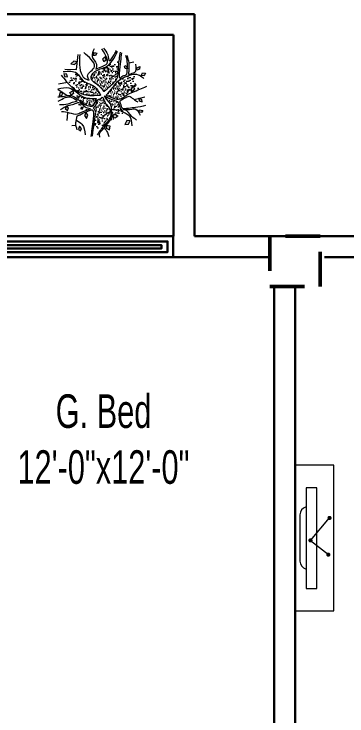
# Model space of a CAD drawing. Header units: inches. Extents: x 64086 to 138972, y -13497 to 16809.
# Drawn here: x 100226.5 to 100305.9, y -10471.1 to -10303.6 of the extents above; entities that cross this region are included whole.
import ezdxf

# ---------------------------------------------------------------- set-up
doc = ezdxf.new("R2010")
doc.units = ezdxf.units.IN
doc.header["$LTSCALE"] = 0.5
doc.header["$MEASUREMENT"] = 0
doc.linetypes.add('DASHED', pattern=[0.75, 0.5, -0.25])
doc.layers.get('0').update_dxf_attribs({"lineweight": 13})
for name, color, linetype, lineweight in [('Boundary', 6, 'DASHED', 50), ('DIM', 5, 'Continuous', 13), ('Light fixture', 5, 'Continuous', 13), ('SLAB', 242, 'Continuous', 50), ('Text-2', 7, 'Continuous', 18), ('Tree', 94, 'Continuous', 0), ('WALL', 7, 'Continuous', 30)]:
    doc.layers.add(name, color=color, linetype=linetype, lineweight=lineweight)
doc.layers.add('Fur.', color=7, linetype='Continuous', lineweight=5, true_color=0x3765a4)
doc.styles.add('STYLE1', font='ARIALN.TTF', dxfattribs={"width": 0.8})

# ---------------------------------------------------------------- blocks, each defined once
blk = doc.blocks.new('Krishnachura')
at = {"true_color": 0xf64004}
h = blk.add_hatch(color=20, dxfattribs=at)
h.paths.add_polyline_path([(-24.9, -73.5), (-29.1, -78.9), (-24, -86.6), (-18, -80)])
h.paths.add_polyline_path([(-14.8, 106.8), (-25.1, 104.2), (-18.2, 98.9), (-8.7, 100.7)])
h.paths.add_polyline_path([(40.1, 99.4), (32.6, 95.9), (38.8, 91.5), (44.9, 95)])
h.paths.add_polyline_path([(57.5, 77.3), (49.8, 75.1), (49.8, 68.6), (57.5, 69.7)])
h.paths.add_polyline_path([(50.3, 49.6), (42.6, 53.9), (39.2, 48.5), (47.7, 41.9)])
edge = h.paths.add_edge_path()
edge.add_line((93, 31.6), (88.7, 32.7))
edge.add_line((88.7, 32.7), (87, 26.2))
edge.add_line((87, 26.2), (91, 23.1))
edge.add_spline(control_points=[(91, 23.1), (91.2, 23.3), (91.3, 23.6), (91.5, 23.8)], knot_values=[96.049377, 96.049377, 96.049377, 96.049377, 96.780106, 96.780106, 96.780106, 96.780106], degree=3, periodic=0)
edge.add_line((91.5, 23.8), (93, 31.6))
h.paths.add_polyline_path([(121, 12.6), (112.1, 12.6), (110.1, 8.2), (116.9, 7.3)])
h.paths.add_polyline_path([(119.4, -4.4), (112.6, -8.8), (118.7, -13.1), (124.9, -8.8)])
h.paths.add_polyline_path([(82, -22.1), (73.8, -26.5), (73.8, -32.6), (82, -29.1)])
h.paths.add_polyline_path([(84.5, -61.4), (79.3, -55.9), (76.8, -61.4), (81.9, -66.9)])
h.paths.add_polyline_path([(66.5, -81.1), (61.4, -84.4), (67.4, -89.9), (72.5, -86.6)])
h.paths.add_polyline_path([(32.4, -93.2), (25.5, -88.8), (16.1, -94.3), (24.7, -98.6)])
h.paths.add_polyline_path([(8.9, -61.1), (4.8, -60.2), (0, -60.2), (0, -65.5), (3.4, -68.1), (10.2, -68.1)])
h.paths.add_polyline_path([(-84.7, -41.2), (-90.2, -46.4), (-88.1, -52.6), (-82.7, -49.1)])
h.paths.add_polyline_path([(-53.1, -20.1), (-60, -24.5), (-59.3, -33.3), (-52.4, -28)])
edge = h.paths.add_edge_path()
edge.add_line((-84.7, 12.3), (-86.1, 18.3))
edge.add_spline(control_points=[(-86.1, 18.3), (-86.1, 18.3), (-86.2, 18.3), (-86.2, 18.3)], knot_values=[18.300544, 18.300544, 18.300544, 18.300544, 18.460045, 18.460045, 18.460045, 18.460045], degree=3, periodic=0)
edge.add_line((-86.2, 18.3), (-93.6, 14.9))
edge.add_line((-93.6, 14.9), (-90.9, 7.9))
edge.add_line((-90.9, 7.9), (-84.7, 12.3))
h.paths.add_polyline_path([(-54.7, 43.7), (-63.3, 43.7), (-63.3, 36), (-56.5, 37.1)])
h.paths.add_polyline_path([(-78.2, 52.2), (-78.5, 52.8), (-85.4, 55.2), (-90.2, 49.9), (-83.4, 47.3)])
h.paths.add_polyline_path([(-46.5, 87.6), (-52.6, 92), (-54.7, 85), (-48.5, 80.6)])
h = blk.add_hatch(dxfattribs=at)
h.set_pattern_fill('AR-SAND', color=20, scale=7, style=0)
h.set_pattern_definition([(37.5, (2450.762, 3764.287), (-0.440954, 13.487766), [0, -10.64, 0, -11.9, 0, -11.375]), (7.5, (2450.762, 3764.287), (12.38844, 19.75502), [0, -5.74, 0, -9.59, 0, -3.675]), (327.5, (2442.152, 3764.287), (21.798993, 0.039613), [0, -3.5, 0, -12.6, 0, -16.45]), (317.5, (2442.152, 3764.287), (21.04289, 6.14373), [0, -1.75, 0, -8.26, 0, -9.45])])
edge = h.paths.add_edge_path()
edge.add_spline(control_points=[(-21.1, 57.8), (-22.2, 64.3), (-21.6, 73.5), (-25.4, 80.2), (-26.4, 81.6)], knot_values=[28.353779, 28.353779, 28.353779, 28.353779, 47.865903, 53.465511, 53.465511, 53.465511, 53.465511], degree=3, periodic=0)
edge.add_arc((6.4, -3), 90.7, 111.2287, 132.6771)
edge.add_spline(control_points=[(-55.1, 63.7), (-54.2, 60), (-51.8, 51.3), (-48.4, 42.8), (-46.1, 38.2)], knot_values=[28.772575, 28.772575, 28.772575, 28.772575, 40.260412, 55.511589, 55.511589, 55.511589, 55.511589], degree=3, periodic=0)
edge.add_arc((6.4, -3), 66.7, 114.3788, 141.8754, ccw=False)
edge = h.paths.add_edge_path()
edge.add_spline(control_points=[(-59.3, -14.4), (-59.1, -14.4), (-50.5, -15.4), (-33.3, -20.7), (-46.7, -10.1), (-50.1, -1.3), (-53.1, 9.1), (-57.7, 11.4), (-58.6, 11.8)], knot_values=[46.400789, 46.400789, 46.400789, 46.400789, 46.820806, 66.163574, 73.325721, 84.62101, 97.853805, 101.018607, 101.018607, 101.018607, 101.018607], degree=3, periodic=0)
edge.add_arc((6.4, -3), 66.7, 167.1947, 180)
edge.add_arc((6.4, -3), 66.7, 180, 189.8215)
edge = h.paths.add_edge_path()
edge.add_spline(control_points=[(-43.9, -46.8), (-45.7, -49.1), (-50.6, -55.4), (-55.6, -61.9), (-58.8, -66.1)], knot_values=[16.374576, 16.374576, 16.374576, 16.374576, 25.17, 40.887921, 40.887921, 40.887921, 40.887921], degree=3, periodic=0)
edge.add_arc((6.4, -3), 90.7, 224.0334, 234.7177)
edge.add_spline(control_points=[(-46, -77.1), (-40.2, -74.4), (-30.2, -70.2), (-19.2, -67.8), (-15.1, -66.2)], knot_values=[173.650781, 173.650781, 173.650781, 173.650781, 192.845419, 206.135266, 206.135266, 206.135266, 206.135266], degree=3, periodic=0)
edge.add_arc((6.4, -3), 66.7, 221.0198, 251.1899, ccw=False)
edge = h.paths.add_edge_path()
edge.add_arc((6.4, -3), 90.7, 360, 364.7072)
edge.add_spline(control_points=[(96.9, 4.4), (92.2, 6.3), (83.8, 7.1), (75.4, 8.3), (72.1, 8.7)], knot_values=[62.785671, 62.785671, 62.785671, 62.785671, 77.921084, 87.678021, 87.678021, 87.678021, 87.678021], degree=3, periodic=0)
edge.add_arc((6.4, -3), 66.7, 0, 10.0873, ccw=False)
edge.add_arc((6.4, -3), 66.7, -26.9119, 0, ccw=False)
edge.add_spline(control_points=[(65.9, -33.2), (68.6, -33.5), (76.8, -34.6), (85.1, -35.6), (90.8, -36.4)], knot_values=[64.453635, 64.453635, 64.453635, 64.453635, 72.440787, 89.673139, 89.673139, 89.673139, 89.673139], degree=3, periodic=0)
edge.add_arc((6.4, -3), 90.7, 338.4166, 360)
h.paths.add_polyline_path([(82, -22.1), (82, -29.1), (73.8, -32.6), (73.8, -26.5)], flags=16)
edge = h.paths.add_edge_path()
edge.add_arc((6.4, -3), 90.7, 34.2027, 44.5505)
edge.add_spline(control_points=[(71.1, 60.6), (62.7, 56.4), (52, 53), (41.1, 54.9), (38.7, 55.4)], knot_values=[87.665027, 87.665027, 87.665027, 87.665027, 114.902872, 122.337703, 122.337703, 122.337703, 122.337703], degree=3, periodic=0)
edge.add_arc((6.4, -3), 66.7, 57.5686, 61.0539, ccw=False)
edge.add_line((42.2, 53.3), (42.6, 53.9))
edge.add_line((42.6, 53.9), (50.3, 49.6))
edge.add_line((50.3, 49.6), (49.7, 47.8))
edge.add_arc((6.4, -3), 66.7, 25.7549, 49.5727, ccw=False)
edge.add_spline(control_points=[(66.5, 26), (69.5, 30.2), (74.3, 37.9), (79.3, 45.1), (81.5, 48)], knot_values=[61.087505, 61.087505, 61.087505, 61.087505, 75.963584, 86.710193, 86.710193, 86.710193, 86.710193], degree=3, periodic=0)
h = blk.add_hatch(dxfattribs=at)
h.set_pattern_fill('AR-SAND', color=20, scale=5, style=0)
h.set_pattern_definition([(37.5, (2450.762, 3764.287), (-0.314967, 9.634119), [0, -7.6, 0, -8.5, 0, -8.125]), (7.5, (2450.762, 3764.287), (8.848884, 14.11073), [0, -4.1, 0, -6.85, 0, -2.625]), (327.5, (2444.612, 3764.287), (15.57071, 0.028295), [0, -2.5, 0, -9, 0, -11.75]), (317.5, (2444.612, 3764.287), (15.030633, 4.388378), [0, -1.25, 0, -5.9, 0, -6.75])])
edge = h.paths.add_edge_path()
edge.add_spline(control_points=[(29, -65.8), (27.9, -63.8), (24.5, -55.8), (28.8, -45.2), (29.1, -39.2)], knot_values=[158.269396, 158.269396, 158.269396, 158.269396, 165.001518, 184.628403, 184.628403, 184.628403, 184.628403], degree=3, periodic=0)
edge.add_arc((6.4, -3), 42.7, 269.2157, 302.094, ccw=False)
edge.add_spline(control_points=[(5.9, -45.7), (5.1, -47.1), (2.2, -52.7), (-0.3, -62.5), (-7, -66.3), (-10.2, -67.6)], knot_values=[51.110941, 51.110941, 51.110941, 51.110941, 55.637853, 69.206962, 79.557259, 79.557259, 79.557259, 79.557259], degree=3, periodic=0)
edge.add_arc((6.4, -3), 66.7, 255.5516, 289.7168)
h.paths.add_polyline_path([(8.9, -61.1), (10.2, -68.1), (3.4, -68.1), (0, -65.5), (0, -60.2), (4.8, -60.2)], flags=16)
edge = h.paths.add_edge_path()
edge.add_spline(control_points=[(36.8, -33.1), (42.6, -34.5), (53.1, -32.4), (62.7, -32.9), (65.9, -33.2)], knot_values=[35.802774, 35.802774, 35.802774, 35.802774, 54.670539, 64.453635, 64.453635, 64.453635, 64.453635], degree=3, periodic=0)
edge.add_arc((6.4, -3), 66.7, 333.0881, 360)
edge.add_arc((6.4, -3), 66.7, 0, 10.0873)
edge.add_spline(control_points=[(72.1, 8.7), (68.1, 9.1), (60, 9.4), (52.2, 7), (48.3, 5.5)], knot_values=[38.241718, 38.241718, 38.241718, 38.241718, 50.387682, 62.785671, 62.785671, 62.785671, 62.785671], degree=3, periodic=0)
edge.add_arc((6.4, -3), 42.7, 0, 11.5132, ccw=False)
edge.add_arc((6.4, -3), 42.7, -44.6902, 0, ccw=False)
edge = h.paths.add_edge_path()
edge.add_spline(control_points=[(47, 10.4), (48.7, 10.9), (56.6, 13.8), (62.4, 20.2), (66.5, 26)], knot_values=[35.140557, 35.140557, 35.140557, 35.140557, 40.560575, 61.087505, 61.087505, 61.087505, 61.087505], degree=3, periodic=0)
edge.add_arc((6.4, -3), 66.7, 25.7549, 49.5727)
edge.add_line((49.7, 47.8), (47.7, 41.9))
edge.add_line((47.7, 41.9), (39.2, 48.5))
edge.add_line((39.2, 48.5), (42.2, 53.3))
edge.add_arc((6.4, -3), 66.7, 57.5686, 61.0539)
edge.add_spline(control_points=[(38.7, 55.4), (31.9, 56.8), (18.6, 60.8), (-1, 51.4), (-0.2, 42.5), (0.8, 39.3)], knot_values=[37.337392, 37.337392, 37.337392, 37.337392, 58.811875, 77.831688, 87.665027, 87.665027, 87.665027, 87.665027], degree=3, periodic=0)
edge.add_arc((6.4, -3), 42.7, 18.246, 97.6303, ccw=False)
edge = h.paths.add_edge_path()
edge.add_spline(control_points=[(-9, 36.9), (-13.1, 41.8), (-19, 48), (-20.8, 56), (-21.1, 57.8)], knot_values=[53.465511, 53.465511, 53.465511, 53.465511, 72.488389, 77.842021, 77.842021, 77.842021, 77.842021], degree=3, periodic=0)
edge.add_arc((6.4, -3), 66.7, 114.3788, 141.8754)
edge.add_spline(control_points=[(-46.1, 38.2), (-43, 32.2), (-38.3, 25), (-32.2, 19.2), (-30.8, 18)], knot_values=[55.511589, 55.511589, 55.511589, 55.511589, 75.353177, 81.091109, 81.091109, 81.091109, 81.091109], degree=3, periodic=0)
edge.add_arc((6.4, -3), 42.7, 111.1152, 150.5279, ccw=False)
edge = h.paths.add_edge_path()
edge.add_spline(control_points=[(-30.9, -23.8), (-30.7, -25), (-30, -30.1), (-36.2, -37.2), (-41.2, -43.3), (-43.9, -46.8)], knot_values=[40.887921, 40.887921, 40.887921, 40.887921, 44.113555, 54.314409, 67.681963, 67.681963, 67.681963, 67.681963], degree=3, periodic=0)
edge.add_arc((6.4, -3), 66.7, 221.0198, 251.1899)
edge.add_spline(control_points=[(-15.1, -66.2), (-12.3, -65.1), (-4.3, -60.9), (0.7, -51.7), (2.2, -45.5)], knot_values=[146.560133, 146.560133, 146.560133, 146.560133, 155.570505, 173.650781, 173.650781, 173.650781, 173.650781], degree=3, periodic=0)
edge.add_arc((6.4, -3), 42.7, 209.0905, 264.2643, ccw=False)
edge = h.paths.add_edge_path()
edge.add_spline(control_points=[(-33.8, 11.4), (-35.9, 13.4), (-42.1, 20.1), (-45.7, 29.3), (-48.1, 35.4)], knot_values=[50.870312, 50.870312, 50.870312, 50.870312, 59.741575, 78.777059, 78.777059, 78.777059, 78.777059], degree=3, periodic=0)
edge.add_arc((6.4, -3), 66.7, 144.8812, 158.2228)
edge.add_spline(control_points=[(-55.5, 21.7), (-54.1, 18.3), (-51.1, 9.5), (-45.8, -1.5), (-38.7, -10.1), (-35.3, -12.1)], knot_values=[49.431712, 49.431712, 49.431712, 49.431712, 60.09401, 75.770378, 88.440564, 88.440564, 88.440564, 88.440564], degree=3, periodic=0)
edge.add_arc((6.4, -3), 42.7, 180, 192.2588, ccw=False)
edge.add_arc((6.4, -3), 42.7, 160.2856, 180, ccw=False)
h = blk.add_hatch(dxfattribs=at)
h.set_pattern_fill('AR-SAND', color=20, scale=4, style=0)
h.set_pattern_definition([(37.5, (2450.762, 3764.287), (-0.2519734, 7.707295), [0, -6.08, 0, -6.8, 0, -6.5]), (7.5, (2450.762, 3764.287), (7.079107, 11.288584), [0, -3.28, 0, -5.48, 0, -2.1]), (327.5, (2445.842, 3764.287), (12.456567, 0.022636), [0, -2, 0, -7.2, 0, -9.4]), (317.5, (2445.842, 3764.287), (12.024506, 3.510702), [0, -1, 0, -4.72, 0, -5.4])])
edge = h.paths.add_edge_path()
edge.add_spline(control_points=[(0.8, 39.3), (2.1, 34.9), (9.2, 21.7), (11.2, 9.9), (12.6, 2.5)], knot_values=[0, 0, 0, 0, 13.752027, 37.337392, 37.337392, 37.337392, 37.337392], degree=3, periodic=0)
edge.add_spline(control_points=[(12.6, 2.5), (19, 4.3), (30.2, 7.4), (42.3, 9), (47, 10.4)], knot_values=[0, 0, 0, 0, 20.280288, 35.140557, 35.140557, 35.140557, 35.140557], degree=3, periodic=0)
edge.add_arc((6.4, -3), 42.7, 18.246, 97.6303)
edge = h.paths.add_edge_path()
edge.add_spline(control_points=[(0, 0), (0.4, 10.3), (1, 24), (-6.8, 34.3), (-9, 36.9)], knot_values=[77.842021, 77.842021, 77.842021, 77.842021, 106.948034, 116.702825, 116.702825, 116.702825, 116.702825], degree=3, periodic=0)
edge.add_arc((6.4, -3), 42.7, 111.1152, 150.5279)
edge.add_spline(control_points=[(-30.8, 18), (-22, 10.4), (-11, 5.2), (0, 0)], knot_values=[81.091109, 81.091109, 81.091109, 81.091109, 116.508394, 116.508394, 116.508394, 116.508394], degree=3, periodic=0)
edge = h.paths.add_edge_path()
edge.add_spline(control_points=[(2.2, -45.5), (3, -41.9), (3.5, -33.8), (-1.7, -23.7), (5.4, -4.5), (-4.6, -9.2), (-13.7, -3.8), (-19, -17.4), (-31.8, -17.2), (-31.2, -21.9), (-30.9, -23.8)], knot_values=[67.681963, 67.681963, 67.681963, 67.681963, 78.157076, 91.022839, 106.227261, 110.530671, 117.846391, 133.002737, 141.493858, 146.560133, 146.560133, 146.560133, 146.560133], degree=3, periodic=0)
edge.add_arc((6.4, -3), 42.7, 209.0905, 264.2643)
edge = h.paths.add_edge_path()
edge.add_spline(control_points=[(29.1, -39.2), (29.2, -37.7), (28.8, -31.7), (17.5, -26.4), (6.4, -1.3), (8.4, -20.3), (13, -32.7), (7.3, -43), (5.9, -45.7)], knot_values=[79.557259, 79.557259, 79.557259, 79.557259, 84.541237, 100.744428, 119.259054, 122.870994, 149.227198, 158.269396, 158.269396, 158.269396, 158.269396], degree=3, periodic=0)
edge.add_arc((6.4, -3), 42.7, 269.2157, 302.094)
edge = h.paths.add_edge_path()
edge.add_spline(control_points=[(12.3, -7.9), (15.8, -12.3), (22.3, -20.6), (30.2, -30.9), (35.7, -32.8), (36.8, -33.1)], knot_values=[0, 0, 0, 0, 17.218398, 32.251929, 35.802774, 35.802774, 35.802774, 35.802774], degree=3, periodic=0)
edge.add_arc((6.4, -3), 42.7, 315.3098, 360)
edge.add_arc((6.4, -3), 42.7, 360, 371.5132)
edge.add_spline(control_points=[(48.3, 5.5), (44.3, 4), (32.4, -1.5), (20.3, -5.4), (12.3, -7.9)], knot_values=[0, 0, 0, 0, 12.921865, 38.241718, 38.241718, 38.241718, 38.241718], degree=3, periodic=0)
edge = h.paths.add_edge_path()
edge.add_spline(control_points=[(-12.3, -2.6), (-20, 1.6), (-27.7, 5.8), (-33.8, 11.4)], knot_values=[78.777059, 78.777059, 78.777059, 78.777059, 104.061699, 104.061699, 104.061699, 104.061699], degree=3, periodic=0)
edge.add_arc((6.4, -3), 42.7, 160.2856, 180)
edge.add_arc((6.4, -3), 42.7, 180, 192.2588)
edge.add_spline(control_points=[(-35.3, -12.1), (-34.5, -12.5), (-27.3, -15.7), (-19.3, -8.7), (-12.3, -2.6)], knot_values=[88.440564, 88.440564, 88.440564, 88.440564, 91.489435, 114.523982, 114.523982, 114.523982, 114.523982], degree=3, periodic=0)
for p, q in [((-56.1, 68.3), (-77.2, 76.2)), ((-84.7, 65.7), (-72.4, 40.3)), ((101.8, 34.2), (114.1, 29.8)), ((-93.6, 2.6), (-104.5, -13.1)), ((-90.9, -35.9), (-100.4, -30.7)), ((67.6, -51.7), (94.3, -59.6))]:
    blk.add_line(p, q)
blk.add_lwpolyline([(-44.8, 100.9), (-19.8, 85.6), (2.5, 115.7)])
at = {"color": 20, "true_color": 0xf64004}
for points in [[(-14.8, 106.8), (-25.1, 104.2), (-18.2, 98.9), (-8.7, 100.7)], [(-52.6, 92), (-54.7, 85), (-48.5, 80.6), (-46.5, 87.6)], [(32.6, 95.9), (40.1, 99.4), (44.9, 95), (38.8, 91.5)], [(57.5, 77.3), (49.8, 75.1), (49.8, 68.6), (57.5, 69.7)], [(-77.9, 52.6), (-85.4, 55.2), (-90.2, 49.9), (-83.4, 47.3)], [(42.6, 53.9), (39.2, 48.5), (47.7, 41.9), (50.3, 49.6)], [(-63.3, 36), (-63.3, 43.7), (-54.7, 43.7), (-56.5, 37.1)], [(-86.1, 18.4), (-93.6, 14.9), (-90.9, 7.9), (-84.7, 12.3)], [(91.3, 22.9), (87, 26.2), (88.7, 32.7), (93, 31.6)], [(110.1, 8.2), (112.1, 12.6), (121, 12.6), (116.9, 7.3)], [(112.6, -8.8), (119.4, -4.4), (124.9, -8.8), (118.7, -13.1)], [(-53.1, -20.1), (-60, -24.5), (-59.3, -33.3), (-52.4, -28)], [(73.8, -32.6), (73.8, -26.5), (82, -22.1), (82, -29.1)], [(-84.7, -41.2), (-90.2, -46.4), (-88.1, -52.6), (-82.7, -49.1)], [(0, -60.2), (0, -65.5), (3.4, -68.1), (10.2, -68.1), (8.9, -61.1), (4.8, -60.2)], [(79.3, -55.9), (76.8, -61.4), (81.9, -66.9), (84.5, -61.4)], [(-24.9, -73.5), (-29.1, -78.9), (-24, -86.6), (-18, -80)], [(61.4, -84.4), (66.5, -81.1), (72.5, -86.6), (67.4, -89.9)], [(32.4, -93.2), (25.5, -88.8), (16.1, -94.3), (24.7, -98.6)]]:
    blk.add_lwpolyline(points, close=True, dxfattribs=at)
for points in [[(6, 114), (-7.5, 92), (-15, 63.9), (-13.7, 56.9), (-5.5, 46.4)], [(-5.5, 46.4), (-4.1, 56.9), (23.2, 69.2), (24.6, 88.5), (17.1, 113)], [(44.6, 108), (30.4, 94.1), (30, 71.8), (22.9, 62)], [(-60.1, 92), (-51.9, 52.6), (-34.8, 21.9), (0, 0)], [(-51.2, 97.2), (-23.9, 77.1), (-19.8, 52.6), (-3.4, 28.9), (0, 0)], [(22.9, 62), (43.1, 59.3), (50.4, 58.9), (60.8, 98.1)], [(64.9, 97.7), (66.1, 77.7), (62.6, 62.9), (80.1, 70.4), (90.8, 76.6)], [(12.6, 2.5), (6.6, 25.3), (0.7, 48.2), (17.1, 57.8), (45.8, 54.3), (92.2, 73.6)], [(-84.7, 66.6), (-59.4, 55), (-39.6, 17.9), (-12.3, -2.6)], [(12.6, 2.5), (32.2, 7.4), (51.9, 12.3), (75.2, 39), (97.4, 68.1)], [(98.4, 64.8), (68.2, 23.3), (63.3, 12.8), (72.6, 13.4), (80.6, 11.4), (90.9, 22.8), (100.1, 38.5), (104.5, 54.3)], [(106.6, 53.2), (101.8, 34.2), (94.8, 22.2), (89.4, 13.7), (87.1, 10.4), (95.9, 7.6), (102.4, 5.9), (115.5, 22.8)], [(-99.1, 39.4), (-84, 38.9), (-67, 33.2), (-64.9, 30.7), (-58.8, 16.6), (-70.4, 18.8), (-82, 21), (-101.1, 29.8)], [(-94.3, 49.1), (-79.6, 42.5), (-64.9, 35.9), (-51.6, 11.4), (-44.4, -2.6), (-32.8, -13.1), (-12.3, -2.6)], [(-104.5, 18.4), (-93.9, 18.8), (-83.4, 17.8), (-68.9, 13.6), (-56, 10.4), (-49.9, -1.3), (-44.5, -11.3), (-39.5, -16.4), (-58.8, -14.5), (-73.8, -13.1), (-89.5, -0.4), (-105.2, 12.3)], [(12.3, -7.9), (36.2, 0.4), (60.1, 8.8), (82, 7.4), (98, 3.9), (109.3, -6.1), (114.8, -18.4)], [(-93.6, -46.4), (-88.8, -30.7), (-83, -23.8), (-77.1, -17), (-75.9, -16), (-71.1, -17.5), (-65.7, -17.5), (-46, -19.5), (-36.8, -21.8), (-45.8, -42.9), (-72.4, -78)], [(-68.8, -79.1), (-49.2, -53.7), (-35.4, -36.4), (-30.6, -27.4), (-30.7, -19.1), (-22.8, -16), (-10.6, -6.9), (-3.4, -8.1), (0.8, -7.1), (0.7, -22.3), (2.7, -35), (-7.3, -61.8), (-28, -70.1), (-56.8, -82.3)], [(-54, -91.1), (-50.6, -83.2), (-37.8, -77.7), (-26.3, -72.7), (-2, -62.2), (3.8, -49.9), (9.6, -37.7), (7.5, -11.4), (7.2, -7.8), (18.1, -22.8), (28.7, -35), (26.6, -59.6), (31.4, -70.1), (36.2, -80.6), (29.4, -106)], [(12.3, -7.9), (22.9, -21.5), (33.7, -31.9), (56.1, -32.8), (73.8, -34.2), (111.4, -39)], [(-83.8, -24.8), (-76.5, -40.3), (-82.8, -66.9)], [(84.7, -79.7), (60.4, -71.1), (44.1, -64), (30.9, -53.8), (32.8, -47.7), (32.8, -43.2), (33.9, -39), (48.5, -37.3), (60.8, -38.5), (66.6, -49.9), (72.4, -61.3)], [(47.1, -99.9), (41.3, -86), (32.9, -61.5), (30.1, -59.6), (45.1, -67.9), (59.4, -75.3), (60.8, -93.7)], [(-33.4, -75.9), (-31.5, -90.7), (-34.2, -100.7)]]:
    blk.add_spline(points, degree=3)
blk = doc.blocks.new('flat tv')
at = {"layer": 'DIM', "color": 5, "ltscale": 50}
blk.add_lwpolyline([(10482.34, -3614.64), (10473.06, -3614.64), (10473.1, -3649.42), (10482.34, -3649.43)], close=True, dxfattribs=at)
at = {"layer": 'Fur.', "linetype": 'Continuous'}
for p, q in [((10479.68, -3619.96), (10477.14, -3619.96)), ((10477.14, -3619.96), (10477.16, -3643.97)), ((10479.7, -3643.96), (10479.68, -3619.95)), ((10477.16, -3643.96), (10479.7, -3643.96))]:
    blk.add_line(p, q, dxfattribs=at)
at = {"layer": 'Fur.', "linetype": 'Continuous', "ltscale": 100}
for p, q in [((10481.18, -3637.52), (10481.17, -3626.53)), ((10478.66, -3631.46), (10474.39, -3628.05)), ((10478.66, -3631.46), (10474.11, -3636.8))]:
    blk.add_line(p, q, dxfattribs=at)
at = {"layer": 'Fur.', "const_width": 0.5}
for points in [[(10474.28, -3628.27, 1), (10474.49, -3627.82, 1)], [(10478.55, -3631.68, 1), (10478.76, -3631.23, 1)], [(10474, -3637.03, 1), (10474.21, -3636.58, 1)]]:
    blk.add_lwpolyline(points, format="xyb", close=True, dxfattribs=at)
at = {"layer": 'Fur.', "linetype": 'Continuous', "ltscale": 100}
for centre, start, end in [((10479.17, -3626.53), 0.0603, 75.1249), ((10479.18, -3637.52), 284.9958, 0.0603)]:
    blk.add_arc(centre, 2, start, end, dxfattribs=at)

msp = doc.modelspace()

# ---------------------------------------------------------------- linework, layer by layer
at = {"layer": 'Boundary', "color": 1, "ltscale": 33}
msp.add_lwpolyline([(100287.54, -10368.6), (100299.54, -10368.6), (100299.54, -10356.6), (100287.54, -10356.6)], close=True, dxfattribs=at)
at = {"layer": 'Light fixture', "lineweight": 30, "ltscale": 15}
for points in [[(100168.54, -10356.6), (100264.48, -10356.6), (100264.48, -10361.6), (100168.54, -10361.6)], [(100170.67, -10357.86), (100263.13, -10357.86), (100263.13, -10360.4), (100170.67, -10360.4)], [(100172.82, -10358.74), (100261.66, -10358.74), (100261.66, -10359.58), (100172.82, -10359.58)]]:
    msp.add_lwpolyline(points, close=True, dxfattribs=at)
at = {"layer": 'WALL', "lineweight": 30, "ltscale": 15}
for p, q in [((100163.54, -10303.6), (100269.54, -10303.6)), ((100269.54, -10303.6), (100269.54, -10356.6)), ((100264.54, -10308.6), (100264.54, -10356.6)), ((100288.54, -10368.6), (100288.54, -10498.6)), ((100293.54, -10368.6), (100293.54, -10498.6))]:
    msp.add_line(p, q, dxfattribs=at)
for points in [[(100163.54, -10303.6), (100269.54, -10303.6)], [(100168.54, -10308.6), (100264.54, -10308.6)], [(100168.54, -10356.6), (100264.54, -10356.6)], [(100269.54, -10356.6), (100309.04, -10356.6)], [(100151.54, -10361.6), (100287.54, -10361.6)], [(100300.54, -10361.6), (100424.54, -10361.6)]]:
    msp.add_lwpolyline(points, dxfattribs=at)

# ---------------------------------------------------------------- block references
at = {"layer": 'SLAB', "rotation": 180}
msp.add_blockref('flat tv', (110775.88, -14060.64), dxfattribs=at)
at = {"layer": 'Tree', "xscale": 0.09525599998687821, "yscale": 0.09525600000051782, "zscale": 0.09525599999999912, "rotation": 29.99999998452277}
msp.add_blockref('Krishnachura', (100247.11, -10322.92), dxfattribs=at)

# ---------------------------------------------------------------- texts
at = {"layer": 'Text-2', "insert": (100247.85, -10415.8), "char_height": 8, "width": 62.6443, "attachment_point": 8, "style": 'STYLE1'}
msp.add_mtext('G. Bed \\P12\'-0"x12\'-0"', dxfattribs=at)

doc.saveas('drawing.dxf')
